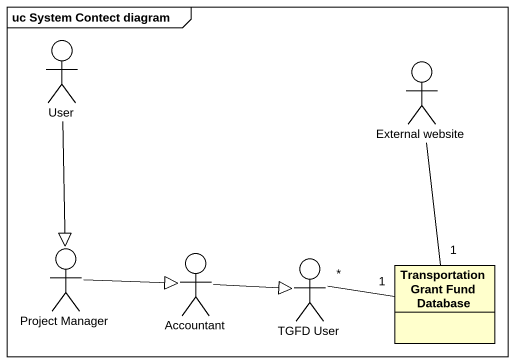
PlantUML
@startuml
mainframe uc System Contect diagram
allowmixing
hide circle
hide empty members
actor User
actor "External website" as External_website
actor "Project Manager" as Project_Manager
actor Accountant
actor "TGFD User" as TGFD_User
class "Transportation Grant Fund Database" as Transportation_Grant_Fund
User --|> Project_Manager
Project_Manager -right-|> Accountant
Accountant -right-|> TGFD_User
Transportation_Grant_Fund "1" -up- External_website
Transportation_Grant_Fund "1" -left- "*" TGFD_User
@enduml
